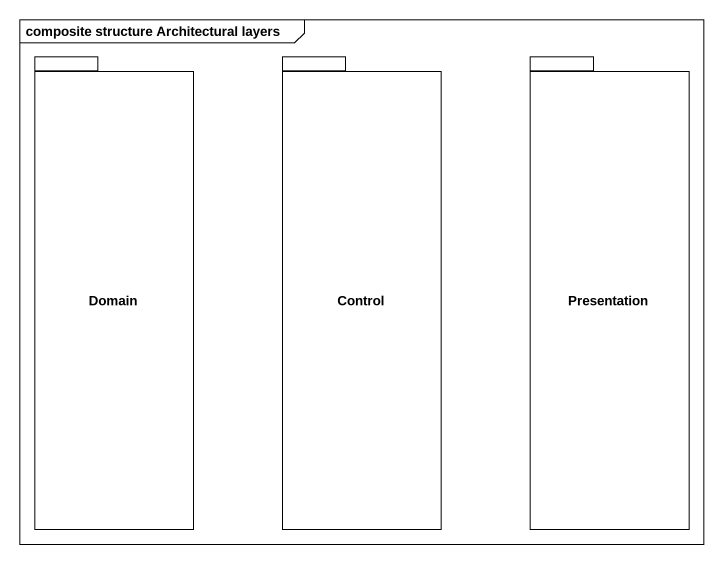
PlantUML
@startuml
mainframe composite structure Architectural layers
package Domain {
}
package "Control" as Control_ {
}
package Presentation {
}
@enduml
